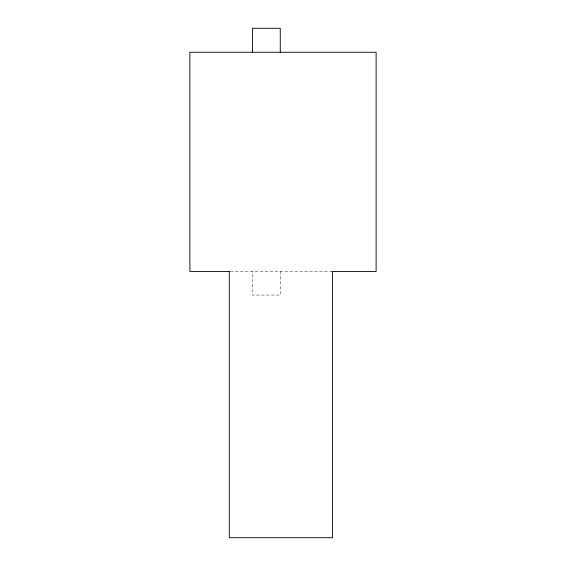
<?xml version="1.0" encoding="UTF-8"?>
<svg xmlns="http://www.w3.org/2000/svg" width="566" height="566" viewBox="0 0 566 566"><rect width="100%" height="100%" fill="white"/><g stroke="black" fill="none" stroke-linecap="round" stroke-linejoin="round"><path stroke-width="0.42" stroke-dasharray="2.83 2.12" d="M230.433 271.432L332.15 271.432M280.269 271.432L280.269 295.07L252.471 295.07L252.471 271.432"/><path stroke-width="0.85" d="M229.548 271.432L189.879 271.432L189.879 52.263L376.121 52.263L376.121 271.432L332.15 271.432M332.553 271.432L332.553 537.7L229.287 537.7L229.287 271.432M280.269 52.263L280.269 28.3L252.471 28.3L252.471 52.263"/></g></svg>
